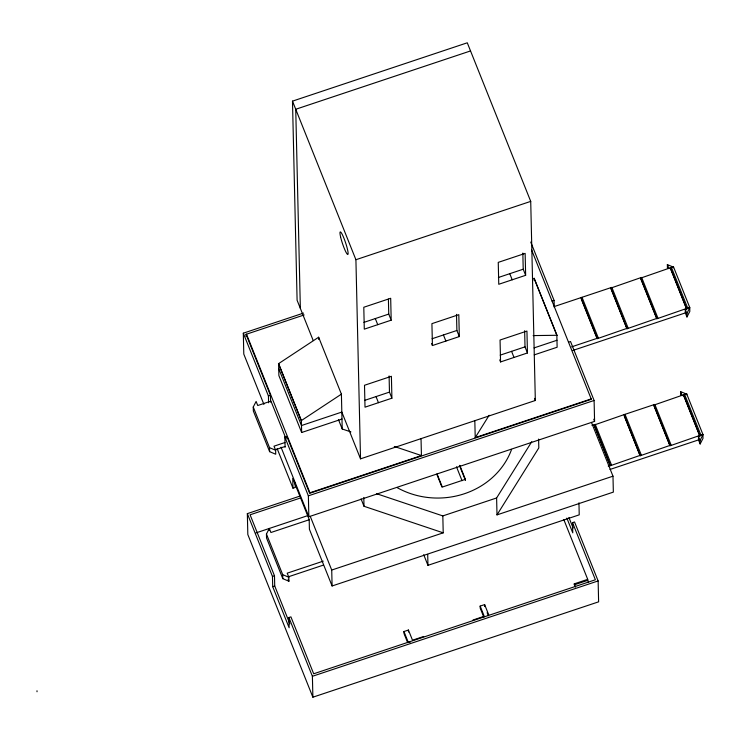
<?xml version="1.0" encoding="UTF-8"?>
<svg xmlns="http://www.w3.org/2000/svg" width="740" height="740" viewBox="0 0 740 740"><rect width="100%" height="100%" fill="white"/><g stroke="black" fill="none" stroke-linecap="round" stroke-linejoin="round"><path stroke-width="1.11" d="M284.928 442.529L274.004 446.183L275.632 450.244L275.724 454.231L269.619 451.659L253.348 410.996L253.256 407.009L256.114 401.45L257.742 405.52L269.758 401.506M323.241 561.151L287.194 573.176L288.822 577.246L288.914 581.224L282.8 578.662L266.539 537.999L266.446 534.012L269.305 528.452L270.923 532.513L309.154 519.758M686.961 316.97L686.877 313.39L689.736 307.831L685.249 309.32L685.332 312.909L686.961 316.97L689.819 311.411L689.726 307.424L673.456 266.77L671.439 267.436L670.329 268.213L686.591 308.876L689.726 307.424M700.142 443.972L700.059 440.393L702.917 434.824L698.43 436.322L698.514 439.911L700.142 443.972L703 438.413L702.908 434.426L686.646 393.763L684.63 394.439L683.52 395.216L699.781 435.869L702.908 434.426M591.186 398.906L475.219 437.599L489.149 415.279M591.547 422.605L612.979 476.181L497.002 514.883L496.614 497.965L531.755 441.678M497.002 514.883L538.812 447.922L538.6 439.079M626.984 328.764L610.722 288.11L640.516 277.759L656.778 318.422L626.984 328.764L610.713 287.712L554.343 306.526M686.581 308.478L656.787 318.82L640.526 278.157L670.32 267.815L686.591 308.876M581.344 299.127L597.171 338.716L626.974 328.366M640.155 455.368L610.361 465.71L594.1 425.056L623.894 414.705L640.165 455.766L669.959 445.425L653.698 404.762L623.894 414.705M699.772 435.471L669.968 445.822L653.707 405.159L683.51 394.818L699.781 435.869M341.991 419.043L301.652 432.502L278.878 375.578L278.601 363.627L318.644 337.227L341.408 394.152L342.213 428.996L350.899 431.91M301.652 432.502L301.374 420.561L341.408 394.152M313.224 340.576L297.101 300.255L292.485 101.14L467.282 42.8L530.719 201.382L535.335 400.488L360.528 458.837L341.825 412.069L301.485 425.537L278.721 368.613M470.538 50.931L295.732 109.27L300.357 308.386M360.528 458.837L355.912 259.721L530.719 201.382M263.912 404.382L243.793 354.09L243.312 333.185L303.52 313.085M246.115 336.552L246.059 334.341L304.149 314.953M363.923 322.372L388.75 314.084L388.398 299.099M498.39 277.491L523.217 269.203L522.838 253.071M391.192 320.18L364.293 329.161L363.793 307.257L390.683 298.285L391.192 320.18L388.75 314.084M525.65 275.308L498.76 284.28L498.251 262.376L525.141 253.404L525.65 275.308L523.217 269.203M432.058 338.754L456.885 330.475L456.506 314.334M552.077 301.106L554.094 300.44L530.746 242.063M268.592 402.81L268.435 396.011L270.452 395.336L246.059 334.341M432.428 345.543L459.318 336.571L458.809 314.667L431.92 323.648L432.428 345.543L431.614 343.517M364.644 400.386L389.471 392.098L389.092 375.957M500.194 355.144L525.012 346.857L524.641 330.715M534.067 347.911L556.97 340.261M391.913 398.194L365.014 407.176L364.506 385.272L391.404 376.299L391.913 398.194L389.471 392.098M500.564 361.934L527.454 352.962L526.945 331.058L500.055 340.03L500.564 361.934L499.75 359.899M568.505 342.176L570.521 341.501L594.1 400.47L594.59 421.375L308.848 516.742L281.034 447.182M285.104 447.284L284.863 437.081L286.88 436.406L309.653 493.33L591.352 399.304L531.598 249.917M534.234 354.876L557.127 347.236L556.85 335.285L534.086 278.36L534.132 280.349M571.668 346.829L597.162 338.319L580.9 297.656M275.188 449.8L285.02 446.516M572.825 350.455L685.332 312.909M277.195 448.727L292.975 488.187L295.223 487.438L295.121 483.081M566.868 518.102L572.769 532.846L572.529 522.644L574.545 521.968L598.133 580.928L598.614 601.833L312.881 697.2L247.826 534.548L247.345 513.643L299.894 496.105M421.032 438.635L421.43 455.562L309.94 492.775L246.513 334.193M300.514 497.974L250.092 514.799L274.485 575.794L274.725 586.006L289.886 623.913M308.848 516.742L308.367 495.837L594.1 400.47M256.031 532.883L308.645 515.327M591.963 425.371L594.091 424.658L610.361 465.71M459.827 465.442L465.386 479.354L442.307 487.059L437.174 474.21M376.632 493.719L442.825 515.919L496.614 497.965M572.529 522.644L595.385 579.771L313.686 673.788L290.913 616.864L288.896 617.539L289.137 627.751L272.709 586.681L272.468 576.469L274.485 575.794M608.225 466.024L610.352 465.312M288.378 576.793L323.325 565.129M610.047 469.438L698.514 439.911M272.709 586.681L274.725 586.006M612.979 476.181L613.349 492.109L332.094 585.978L331.724 570.05L443.214 532.837L442.825 515.919M423.706 554.713L427.951 565.332L579.226 514.846L578.948 502.802M407.657 642.672L404.003 633.523L403.957 631.535L408.434 630.036L412.504 640.202L423.706 636.465M483.858 617.243L480.195 608.095L480.149 606.097L484.635 604.608L488.696 614.774M587.708 579.346L587.736 580.345L574.286 584.831L574.268 583.841L587.708 579.346L563.824 519.619M473.008 620.009L484.219 616.263L480.149 606.097M312.881 697.2L312.4 676.295L598.133 580.928M533.142 335.59L556.85 335.285M394.3 446.461L421.43 455.562M361.055 498.899L364.006 506.271L443.214 532.837M667.443 268.176L667.36 264.596L673.465 267.168L670.32 267.815M680.624 395.179L680.541 391.589L686.655 394.161L683.51 394.818M253.256 407.009L269.526 447.672L275.632 450.244M266.446 534.012L282.708 574.675L288.822 577.246M410.062 642.551L408.018 641.7L403.957 631.535M671.439 267.436L687.701 308.099M667.36 264.596L668.988 268.657M685.249 309.32L686.877 313.39M641.635 277.389L657.897 318.052M684.63 394.439L700.891 435.102M680.541 391.589L682.169 395.66M698.43 436.322L700.059 440.393M611.832 287.333L628.094 327.996M654.817 404.392L671.087 445.045M582.019 297.286L598.281 337.94M625.013 414.335L641.275 454.998M624.329 416.176L640.165 455.766M593.73 419.229L594.59 421.375M595.21 424.288L611.471 464.942M534.151 278.231L556.998 335.35M509.768 273.689L512.21 279.794M525.012 346.857L527.454 352.962M534.484 398.361L535.335 400.488M511.571 351.343L514.004 357.448M568.894 517.436L573.102 527.962M587.736 580.345L588.596 582.482M574.268 583.841L575.554 587.051M456.885 330.475L459.318 336.571M443.436 334.961L445.878 341.057M459.42 465.368L465.414 480.343L465.386 479.354M456.497 466.829L462.047 480.704M292.485 101.14L355.912 259.721M375.3 318.57L377.742 324.675M436.767 474.137L441.9 486.985M487.124 612.692L488.335 615.745M376.022 396.585L378.464 402.69M338.421 419.506L342.213 428.996M278.601 363.627L301.374 420.561M278.453 363.571L301.3 420.69M270.96 401.108L285.289 436.905M243.312 333.185L268.435 396.011M284.863 437.081L308.367 495.837M310.3 516.474L331.724 570.05M332.094 585.978L309.403 529.257L309.181 519.452L292.753 478.382L292.975 488.187M288.101 579.198L288.914 581.224M247.345 513.643L272.468 576.469M288.896 617.539L312.4 676.295M686.646 393.763L686.665 394.762M673.456 266.77L673.483 267.76M554.094 300.44L554.251 307.239M484.635 604.608L484.682 606.596M474.821 420.69L475.219 437.599M427.702 554.39L427.951 565.332M408.434 630.036L408.48 632.025M363.803 497.428L364.006 506.271M318.644 337.227L318.69 339.466M286.88 436.406L286.935 438.672M282.708 574.675L282.8 578.662M270.452 395.336L270.609 402.144M269.526 447.672L269.619 451.659M269.305 528.452L269.351 530.441M37 690.772L37.019 691.761M511.59 449.393A77.487 70.402 -1.3 0 1 397.269 487.706M340.576 236.846A11.923 1.6 71.5 0 0 347.615 254.458A11.923 1.6 71.5 0 0 343.924 238.188A11.923 1.6 71.5 0 0 340.576 236.846"/></g></svg>
